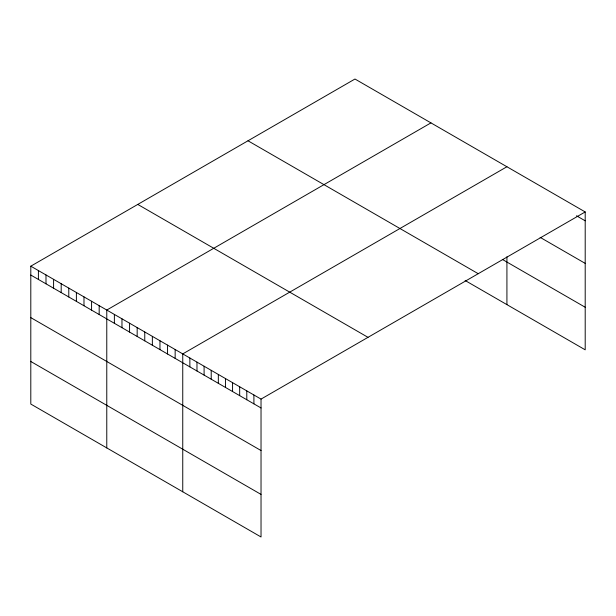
<?xml version="1.0" encoding="UTF-8"?>
<svg xmlns="http://www.w3.org/2000/svg" width="616" height="616" viewBox="0 0 616 616"><rect width="100%" height="100%" fill="white"/><g stroke="black" fill="none" stroke-linecap="round" stroke-linejoin="round"><path stroke-width="0.92" d="M30.8 266.181L261.03 399.099L261.03 536.975L30.8 404.058L30.8 266.181L354.97 79.025L585.2 211.942L585.2 349.819L465.134 280.503M430.946 122.884L106.776 310.048L106.776 447.924M506.922 166.751L182.752 353.907L182.752 491.784M261.03 399.099L585.2 211.942M576.499 215.785L585.2 220.805M540.132 237.36L585.2 263.379M502.363 259.421L585.2 307.245M247.994 140.787L478.224 273.704M137.776 204.42L368.006 337.337M30.8 275.052L261.03 407.969M30.8 317.625L261.03 450.542M30.8 361.484L261.03 494.402M506.922 256.787L506.922 304.627M253.907 394.995L253.907 403.857M246.793 390.883L246.793 399.753M239.678 386.779L239.678 395.641M232.563 382.667L232.563 391.537M225.448 378.563L225.448 387.425M218.334 374.451L218.334 383.321M211.211 370.339L211.211 379.21M204.096 366.235L204.096 375.098M196.981 362.123L196.981 370.994M189.867 358.019L189.867 366.882M175.152 349.518L175.152 358.389M167.552 345.137L167.552 354M159.96 340.748L159.96 349.619M152.36 336.359L152.36 345.23M144.76 331.978L144.76 340.84M137.168 327.589L137.168 336.459M129.568 323.207L129.568 332.07M121.968 318.819L121.968 327.681M114.376 314.43L114.376 323.3M99.176 305.659L99.176 314.522M91.576 301.27L91.576 310.141M83.984 296.889L83.984 305.752M76.384 292.5L76.384 301.363M68.784 288.111L68.784 296.981M61.192 283.73L61.192 292.592M53.592 279.341L53.592 288.211M45.992 274.952L45.992 283.822M38.4 270.57L38.4 279.433"/></g></svg>
